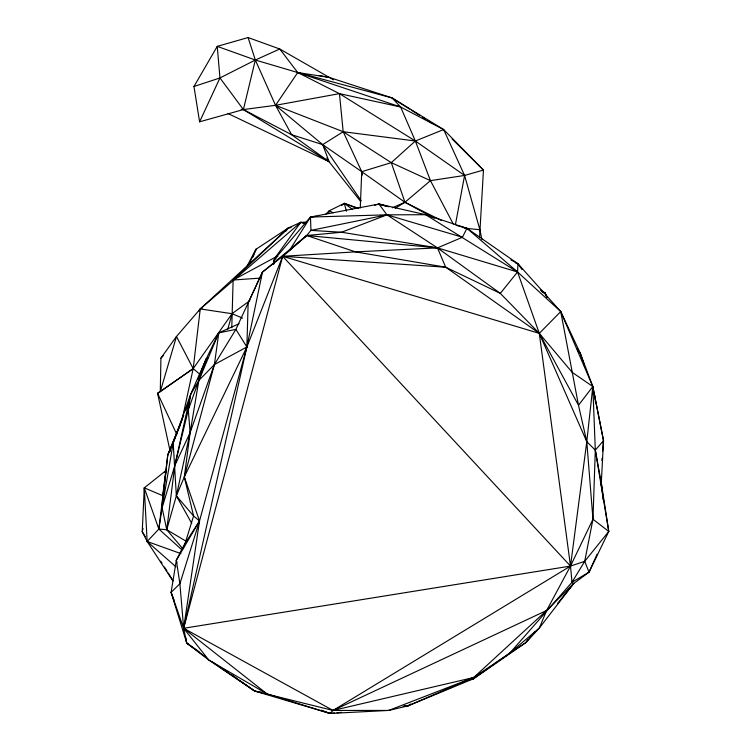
<?xml version="1.0" encoding="UTF-8"?>
<svg xmlns="http://www.w3.org/2000/svg" width="751" height="751" viewBox="0 0 751 751"><rect width="100%" height="100%" fill="white"/><g stroke="black" fill="none" stroke-linecap="round" stroke-linejoin="round"><path stroke-width="1.13" d="M306.502 222.108L300.738 222.334L288.562 227.806L200.254 308.943L176.466 336.486L160.921 358.133L160.292 391.656L157.569 393.28L170.224 451.661M231.777 327.68L233.129 280.029L288.562 227.806L290.881 227.515L288.562 227.806L256.007 249.257L246.666 266.849M601.138 485.944L603.522 440.668L592.821 386.549L560.734 311.571L517.552 271.984L437.467 247.877L341.611 232.247L306.699 235.514L262.456 272.115L246.863 346.981L199.522 520.978L184.37 544.522L176.344 560.208L171.097 592.351L186.717 643.053L208.787 660.007L254.72 691.07L329.999 713.45L388.708 710.437L407.802 705.94L473.534 678.735L509.779 653.145L571.99 582.26L584.71 561.344L592.961 519.241L595.318 450.14L592.821 386.549L580.354 353.411L560.734 311.571L518.002 263.789L466.934 228.295L425.648 214.711L378.898 204.028L310.463 217.058L274.096 259.808L273.636 264.455M479.56 237.588L483.456 170.055L443.634 129.557L392.013 97.902L329.342 77.437L319.081 75.504M360.264 207.933L361.747 171.688L343.188 131.716L339.443 93.64L297.725 72.537L255.34 60.024L217.236 46.365L193.965 86.496L199.597 121.822L243.39 109.571L275.542 105.318L339.443 93.64L400.64 106.999L443.634 129.557L464.587 175.443L479.87 229.722L481.945 239.653M175.941 566.827L147.168 541.499L158.855 529.042L166.009 470.577L144.276 487.85L142.23 531.727L147.168 541.499L172.796 580.776M465.704 680.819L473.534 678.735L526 642.49L539.387 627.949L546.625 610.488L570.507 566.076L592.961 519.241L586.784 441.682L539.293 333.369L517.552 271.984L518.002 263.789L510.858 259.902M601.898 460.504L602.086 458.166M602.659 451.173L603.522 440.668L592.821 386.549L572.131 372.289L539.293 333.369L500.297 293.369L437.467 247.877L386.972 214.833L378.898 204.028L374.552 205.323M328.919 213.171L329.126 210.834L344.315 203.361L358.668 208.327M183.732 415.115L167.773 455.012L162.113 507.817L158.855 529.042L181.873 549.807M181.92 420.541L193.185 368.619L200.254 308.943L300.738 222.334L306.389 223.441M181.517 421.536L167.773 455.012L162.714 495.651L162.113 507.817L166.731 529.727L182.925 548.887M239.071 323.747L218.813 332.853L206.159 359.044L190.632 394.406L174.805 465.526L166.731 529.727L185.6 540.917M212.242 661.866L254.72 691.07L333.059 710.446L388.708 710.437L473.731 677.486L509.779 653.145L539.387 627.949L573.68 583.536L571.99 582.26L570.507 566.076L586.784 441.682L592.821 386.549L578.495 405.249L586.784 441.682L595.318 450.14L601.42 483.672L608.77 531.445L589.037 572.159L573.68 583.536L546.625 610.488L473.731 677.486L407.802 705.94L403.156 706.391M184.07 546.775L193.58 515.956L184.324 476.941L190.116 432.576L198.865 380.447L206.159 359.044L208.093 357.767M456.777 225.497L466.934 228.295L462.438 237.26L437.467 247.877L306.699 235.514L282.676 256.298L262.456 272.115L235.898 329.379L218.813 332.853L214.392 364.554L184.324 476.941L176.354 495.82L166.731 529.727L158.855 529.042L144.276 487.85L162.714 495.651L164.741 487.803M218.813 332.853L198.865 380.447L190.632 394.406L173.199 442.827L176.354 495.82L193.58 515.956L199.522 520.978L179.893 583.734L171.097 592.351L183.657 628.287L208.787 660.007L266.868 693.793L329.999 713.45L333.059 710.446L570.507 566.076L539.293 333.369L560.734 311.571L578.495 405.249L539.293 333.369L445.69 267.196L437.467 247.877L355.439 251.867L282.676 256.298L246.863 346.981L184.324 476.941L199.522 520.978L183.657 628.287L186.717 643.053L205.858 657.163M190.632 394.406L188.294 409.802L174.805 465.526L162.113 507.817L173.199 442.827L180.052 425.413M480.443 672.483L473.534 678.735L473.731 677.486L333.059 710.446L183.657 628.287L179.893 583.734L176.344 560.208L199.522 520.978M455.378 224.906L464.587 175.443L483.456 170.055L452.158 139.019M143.037 528.347L142.23 531.727L145.319 536.627M360.621 201.409L329.088 161.728L243.39 109.571L255.34 60.024L248.093 37.55L217.236 46.365L219.959 77.944L199.597 121.822M227.694 329.529L232.059 313.702L249.848 300.616M255.34 251.482L256.007 249.257L248.506 265.131M262.456 272.115L248.149 302.963L246.863 346.981L183.657 628.287L266.868 693.793M253.115 256.898L256.007 249.257M187.328 406.92L189.036 402.564M198.02 379.715L206.159 359.044L206.196 361.325M185.45 410.806L188.905 402.179M198.395 378.457L206.159 359.044M167.773 455.012L173.199 442.827M571.99 582.26L589.037 572.159L597.12 554.172M174.805 465.526L190.116 432.576L214.392 364.554L235.898 329.379L246.863 346.981L214.392 364.554L198.865 380.447L188.294 409.802L190.116 432.576L176.354 495.82L191.749 523.391M602.471 442.714L603.522 440.668L595.318 450.14L608.77 531.445L584.71 561.344L570.507 566.076L183.657 628.287L282.676 256.298L445.69 267.196L500.297 293.369L517.552 271.984L466.934 228.295L463.555 227.675M473.534 678.735L474.632 676.66M199.184 310.942L200.254 308.943L202.357 308.023M509.779 653.145L526 642.49L527.765 639.505M289.492 250.421L310.463 217.058L316.171 216.316M164.751 472.473L166.009 470.577M329.342 77.437L279.776 49.012L255.34 60.024L275.542 105.318L322.705 144.624L329.088 161.728L291.613 134.701L275.542 105.318L297.725 72.537L329.342 77.437L333.35 79.813M200.179 374.552L193.185 368.619L176.466 336.486L160.292 391.656L193.185 368.619L232.059 313.702L242.573 318.114M260.747 278.067L233.129 280.029L275.589 257.086L300.738 222.334L305.15 223.667M526 642.49L531.135 636.144M533.341 633.422L534.806 631.61M557.542 603.494L573.68 583.536L568.085 589.366M285.624 231.411L288.562 227.806M305.77 236.603L310.952 230.379L386.972 214.833L425.648 214.711L517.552 271.984M160.921 358.133L163.38 355.627M325.887 214.11L329.126 210.834L333.275 212.796M241.146 109.336L243.39 109.571L291.613 134.701L322.705 144.624L361.747 171.688L391.28 162.648L415.35 141L443.634 129.557M285.849 253.707L306.699 235.514L355.439 251.867L445.69 267.196M395.261 208.215L404.958 202.272L430.445 180.644L464.587 175.443L415.35 141L339.443 93.64M341.63 205.549L344.315 203.361L357.288 208.543M404.291 706.193L407.802 705.94L410.572 703.997M193.185 368.619L157.569 393.28L176.767 434.313M276.115 258.607L274.096 259.808L274.237 263.075M193.965 86.496L219.959 77.944L255.34 60.024M333.059 710.446L546.625 610.488M392.332 207.774L404.958 202.272L441.41 220.456M386.972 214.833L341.611 232.247L310.952 230.379L310.463 217.058L386.972 214.833L462.438 237.26M275.589 257.086L277.851 256.57M334.646 712.999L329.999 713.45L321.25 710.155M336.964 712.774L341.611 712.333M404.291 706.034L407.802 705.94M465.151 228.238L479.87 229.722M453.313 224.098L430.445 180.644L415.35 141L343.188 131.716L275.542 105.318M200.254 308.943L232.059 313.702M261.498 692.187L254.72 691.07L239.391 680.246M248.093 37.55L279.776 49.012L297.725 72.537L392.013 97.902L409.642 109.092M389.056 206.825L378.898 204.028L385.563 206.056M515.768 263.122L518.002 263.789L521.983 269.506M539.293 333.369L282.676 256.298L570.507 566.076M543.048 292.477L545.235 293.134L546.888 297.48M297.725 72.537L400.64 106.999L415.35 141M180.86 553.6L147.168 541.499L144.276 487.85M361.156 200.752L322.705 144.624L343.188 131.716L391.28 162.648L430.445 180.644M227.797 113.448L329.088 161.728L326.788 157.907M542.147 291.66L545.235 293.134L546.737 297.49M362.273 175.105L361.747 171.688L404.958 202.272L434.369 218.269M541.283 290.693L545.235 293.134L540.354 289.895M411.604 110.331L419.433 115.307M422.372 117.175L425.31 119.043M428.248 120.902L431.187 122.77M199.165 651.84L186.717 643.053L185.647 637.402M225.028 670.099L227.9 672.136M231.73 674.839L237.476 678.895M352.623 209.51L344.315 203.361L346.427 211.2M592.961 519.241L608.77 531.445M578.692 351.853L580.354 353.411L584.466 365.559M392.013 97.902L400.64 106.999M577.941 350.867L580.354 353.411L577.031 348.652M219.959 77.944L243.39 109.571M160.761 561.166L162 563.128M164.469 567.052L166.938 570.976M168.177 572.938L173.115 580.786M584.71 561.344L589.037 572.159M171.097 592.351L173.988 599.946M391.28 162.648L404.958 202.272M593.806 393.158L594.923 396.472L595.59 403.465M176.344 560.208L176.879 562.48M601.42 483.672L603.119 499.734"/></g></svg>
